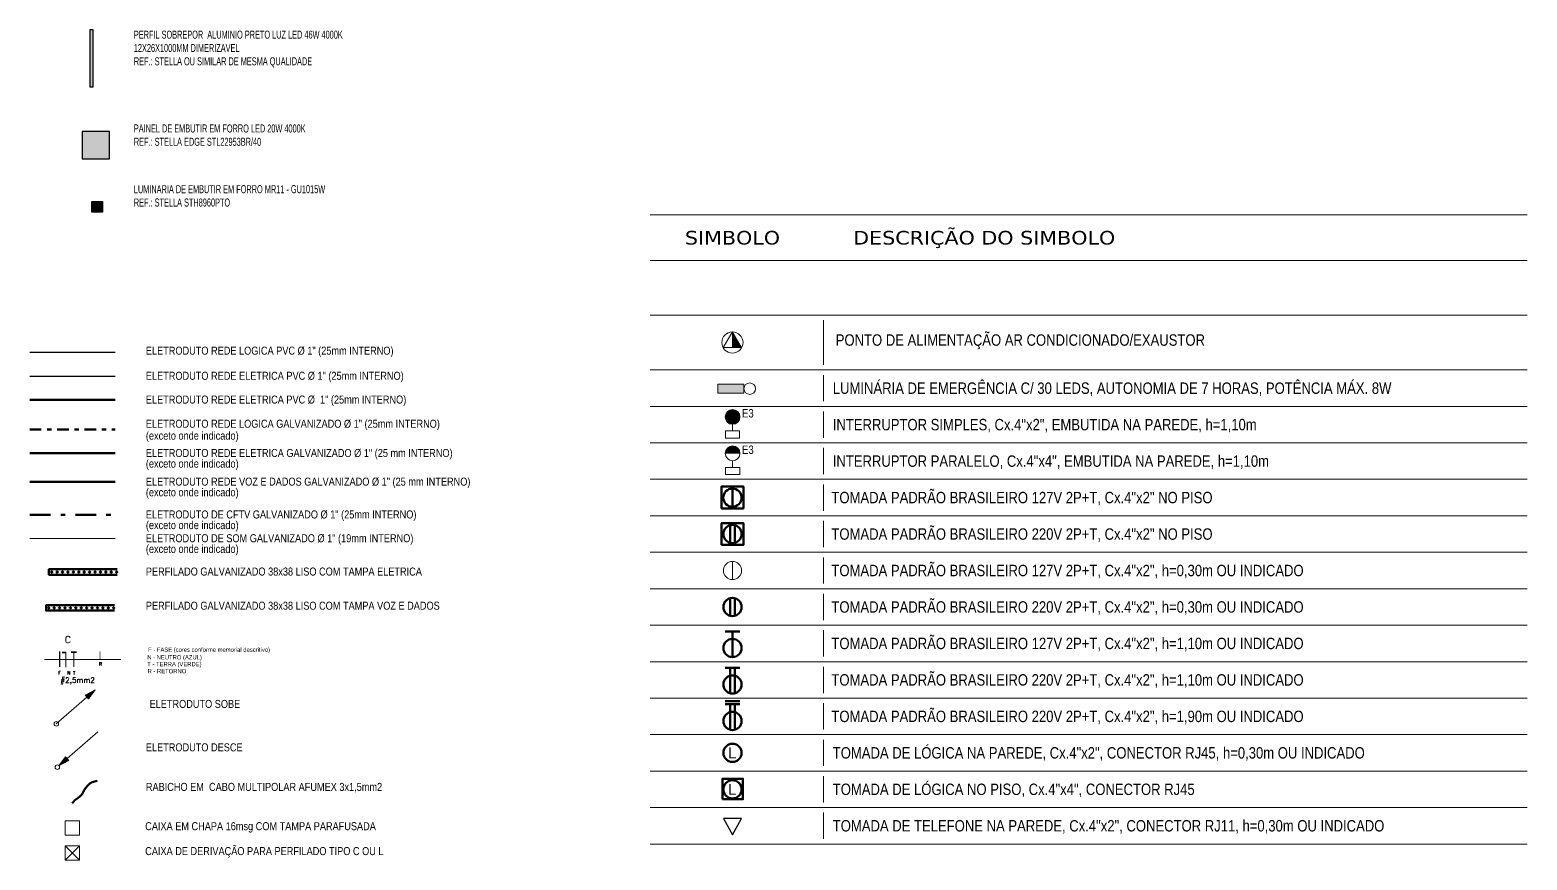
# Model space of a CAD drawing. Header units: millimetres. Extents: x 182 to 575, y -105 to 95.
# Drawn here: x 524.64 to 557.47, y 63.58 to 81.79 of the extents above; entities that cross this region are included whole.
import ezdxf
from ezdxf.enums import TextEntityAlignment as Align

# ---------------------------------------------------------------- set-up
doc = ezdxf.new("R2010")
doc.units = ezdxf.units.MM
doc.header["$MEASUREMENT"] = 0
for name, pattern in [('CONTINU', [0]), ('DASHDOT', [1, 0.5, -0.25, 0, -0.25]), ('DASHDOT2', [0.5, 0.25, -0.125, 0, -0.125])]:
    doc.linetypes.add(name, pattern=pattern)
for name, color, linetype, lineweight in [('1', 1, 'Continuous', 9), ('2', 2, 'Continuous', 20), ('252', 252, 'Continuous', 20), ('3', 3, 'Continuous', 20), ('auxiliar eletrica 252', 252, 'Continuous', 20), ('auxiliar eletrica am', 2, 'Continuous', 20), ('auxiliar eletrica vd', 3, 'Continuous', 20), ('COTAS', 1, 'Continuous', 13), ('eletroduto eletrica', 152, 'EL', 30), ('Eletroduto liso 25', 6, 'Continuous', 50), ('eletroduto rede lógica', 30, 'VD', 30), ('eletroduto som', 4, 'SS', 9), ('perfilado', 94, 'Continuous', 50), ('rabicho', 5, 'Continuous', 50), ('TEXTO ELETRICA', 2, 'Continuous', 20), ('Tomadas elétricas', 2, 'Continuous', 50)]:
    doc.layers.add(name, color=color, linetype=linetype, lineweight=lineweight)
for name, color, linetype in [('auxiliar eletrica', 1, 'Continuous'), ('EL-EQP-TEL', 144, 'Continuous'), ('EL-EQP-TOM', 10, 'Continuous'), ('eletrica', 200, 'Continuous'), ('LUMINOTECNICA', 170, 'Continuous'), ('MP-INC-LUMINARIA', 10, 'Continuous')]:
    doc.layers.add(name, color=color, linetype=linetype)
doc.styles.add('ISOCP2', font='isocp2.shx')
doc.styles.get("Standard").update_dxf_attribs({"font": 'romans.shx'})
doc.styles.add('TECNO', font='technic_.ttf', dxfattribs={"width": 0.7})
doc.styles.add('texto', font='romans.shx')
doc.styles.add('VERDANA', font='verdana.ttf')
doc.linetypes.add('CFTV', pattern='A,0.5,-0.2,["CFTV",Standard,S=0.1,R=0,X=-0.08,Y=-0.05],-0.42', length=1.12)
doc.linetypes.add('EL', pattern='A,0.5,-0.2,["EL",Standard,S=0.1,R=0,X=-0.08,Y=-0.05],-0.175', length=0.875)
doc.linetypes.add('SS', pattern='A,0.5,-0.2,["SS",Standard,S=0.1,R=0,X=-0.08,Y=-0.05],-0.2', length=0.9)
doc.linetypes.add('VD', pattern='A,0.5,-0.2,["VD",Standard,S=0.1,R=0,X=-0.08,Y=-0.05],-0.25', length=0.95)

# ---------------------------------------------------------------- blocks, each defined once
blk = doc.blocks.new('sobe')
at = {"layer": '252', "ltscale": 1.5}
blk.add_hatch(color=20, dxfattribs=at).paths.add_polyline_path([(22238.1, 19231.6), (22235.8, 19234.3), (22231.1, 19227.9)])
at = {"layer": '2', "color": 20}
blk.add_circle((22229.9, 19226.9), 1.59, dxfattribs=at)
at = {"layer": '3', "color": 20}
for p, q in [((22236.9, 19233), (22258.5, 19251.8)), ((22235.8, 19234.3), (22231.1, 19227.9)), ((22231.1, 19227.9), (22238.1, 19231.6)), ((22238.1, 19231.6), (22235.8, 19234.3))]:
    blk.add_line(p, q, dxfattribs=at)
blk = doc.blocks.new('desce')
at = {"layer": '252', "ltscale": 1.5}
blk.add_hatch(color=20, dxfattribs=at).paths.add_polyline_path([(22256.6, 19281.3), (22249.6, 19277.5), (22251.9, 19274.9)])
at = {"layer": '2', "color": 20}
blk.add_circle((22229.2, 19257.4), 1.59, dxfattribs=at)
at = {"layer": '3', "color": 20}
for p, q in [((22250.8, 19276.2), (22229.2, 19257.4)), ((22256.6, 19281.3), (22249.6, 19277.5)), ((22249.6, 19277.5), (22251.9, 19274.9)), ((22251.9, 19274.9), (22256.6, 19281.3))]:
    blk.add_line(p, q, dxfattribs=at)
blk = doc.blocks.new('EL-EQP-TOM-220-MEDIA')
at = {"layer": 'Tomadas elétricas', "color": 150}
blk.add_line((-7.52, -3.29), (-7.52, 3.29), dxfattribs=at)
at = {"layer": 'Tomadas elétricas', "color": 150, "ltscale": 0.3}
for p, q in [((3.98, 1.1), (-7.52, 1.1)), ((3.98, -1.09), (-7.52, -1.09))]:
    blk.add_line(p, q, dxfattribs=at)
blk.add_circle((0, 0), 4.13, dxfattribs=at)
blk = doc.blocks.new('EL-EQP-TOM-220-ALTA')
at = {"layer": 'Tomadas elétricas', "color": 150}
for p, q in [((-9, 3.29), (-9, -3.29)), ((-7.52, -3.29), (-7.52, 3.29)), ((-7.52, 1.1), (3.98, 1.1)), ((-7.52, -1.09), (3.98, -1.09))]:
    blk.add_line(p, q, dxfattribs=at)
at = {"layer": 'Tomadas elétricas', "color": 150, "ltscale": 0.3}
blk.add_circle((0, 0), 4.13, dxfattribs=at)
blk = doc.blocks.new('EL-EQP-TEL-BAIXA')
blk.add_lwpolyline([(-4.13, 0), (3.36, -4.13), (3.36, 4.13), (-4.13, 0)])
blk = doc.blocks.new('EL-EQP-TEL-DADOS-BAIXA')
at = {"layer": 'Tomadas elétricas', "color": 30, "ltscale": 0.3}
blk.add_circle((0, 0), 4.13, dxfattribs=at)
at = {"layer": 'Tomadas elétricas', "color": 30, "linetype": 'ByBlock', "ltscale": 2, "style": 'ISOCP2', "width": 1.25}
blk.add_text('L', height=5, dxfattribs=at).set_placement((0, 0, 0.17), align=Align.MIDDLE_CENTER)
blk = doc.blocks.new('LUMINÁRIA DE EMERGÊNCIA')
at = {"layer": '1', "ltscale": 0.5}
blk.add_hatch(color=10, dxfattribs=at).paths.add_polyline_path([(-0.0589, -0.0677), (-0.0118, -0.0677), (-0.0118, 0.0677), (-0.0589, 0.0677)])
at = {"layer": '1', "color": 10}
blk.add_lwpolyline([(-0.0589, 0.0677), (-0.0118, 0.0677), (-0.0118, -0.0677), (-0.0589, -0.0677)], close=True, dxfattribs=at)
blk.add_circle((-0.0353, 0.0977), 0.03, dxfattribs=at)
blk = doc.blocks.new('LUMINOSO')
at = {"layer": '252', "ltscale": 1.5}
blk.add_hatch(color=150, dxfattribs=at).paths.add_polyline_path([(23604.5, 19492.5), (23604.5, 19481.5), (23610.9, 19481.5)])
at = {"layer": '1', "color": 150, "linetype": 'Continuous'}
for p, q in [((23604.5, 19492.5), (23604.5, 19481.5)), ((23610.9, 19481.2), (23610.9, 19481.2))]:
    blk.add_line(p, q, dxfattribs=at)
at = {"layer": 'TEXTO ELETRICA', "color": 150, "ltscale": 10}
for p, q in [((23604.5, 19492.5), (23598.1, 19481.5)), ((23610.9, 19481.5), (23604.5, 19492.5)), ((23598.1, 19481.5), (23610.9, 19481.5))]:
    blk.add_line(p, q, dxfattribs=at)
blk.add_circle((23604.5, 19485.1), 7.45, dxfattribs=at)
blk = doc.blocks.new('EL-EQP-TOM-220-BAIXA')
at = {"layer": 'Tomadas elétricas', "color": 150}
for p, q in [((-3.98, 1.09), (3.98, 1.09)), ((-3.98, -1.1), (3.98, -1.1))]:
    blk.add_line(p, q, dxfattribs=at)
at = {"layer": 'Tomadas elétricas', "color": 150, "ltscale": 0.3}
blk.add_circle((0, 0), 4.13, dxfattribs=at)
blk = doc.blocks.new('127')
at = {"layer": 'Tomadas elétricas', "color": 82, "lineweight": 9, "ltscale": 0.3}
blk.add_line((-9048.2, 7415.7), (-9048.2, 7428.5), dxfattribs=at)
blk.add_circle((-9048.2, 7422.1), 6.4, dxfattribs=at)
blk = doc.blocks.new('tom 110')
at = {"layer": 'Tomadas elétricas', "color": 82}
blk.add_line((5671686.1, 6557447.6), (5671696.3, 6557447.6), dxfattribs=at)
at = {"layer": 'Tomadas elétricas', "color": 82, "ltscale": 0.3}
blk.add_line((5671691.2, 6557429.8), (5671691.2, 6557447.6), dxfattribs=at)
blk.add_circle((5671691.2, 6557436), 6.4, dxfattribs=at)
blk = doc.blocks.new('EL-EQP-TOM-220-PISO')
at = {"layer": 'Tomadas elétricas', "color": 150}
blk.add_lwpolyline([(-4.96, 4.96), (4.96, 4.96), (4.96, -4.96), (-4.96, -4.96)], close=True, dxfattribs=at)
for points in [[(-3.98, 1.09), (3.98, 1.09)], [(-3.98, -1.1), (3.98, -1.1)]]:
    blk.add_lwpolyline(points, dxfattribs=at)
at = {"layer": 'Tomadas elétricas', "color": 150, "ltscale": 0.3}
blk.add_circle((0, 0), 4.13, dxfattribs=at)
blk = doc.blocks.new('TOMADA PISO 127')
at = {"layer": 'Tomadas elétricas', "color": 82}
blk.add_lwpolyline([(48526.3, 19727.2), (48526.3, 19742.5), (48541.7, 19742.5), (48541.7, 19727.2)], close=True, dxfattribs=at)
blk.add_lwpolyline([(48534, 19728.4), (48534, 19741.2)], dxfattribs=at)
at = {"layer": 'Tomadas elétricas', "color": 82, "ltscale": 0.3}
blk.add_circle((48534, 19734.8), 6.4, dxfattribs=at)
blk = doc.blocks.new('INTERRUPTOR NOVO')
at = {"layer": 'auxiliar eletrica vd'}
for points in [[(5678418.5, 6557199.2), (5678419.8, 6557196.6), (5678422, 6557204.9)], [(5678418.5, 6557199.2), (5678422, 6557204.9), (5678420.6, 6557204.2)], [(5678418.5, 6557199.2), (5678420.6, 6557204.2), (5678419.5, 6557203.1)], [(5678418.5, 6557199.2), (5678419.5, 6557203.1), (5678418.8, 6557201.9)], [(5678418.5, 6557199.2), (5678418.8, 6557201.9), (5678418.7, 6557201.6)], [(5678418.5, 6557200.3), (5678418.7, 6557201.6), (5678418.6, 6557201.1)], [(5678418.5, 6557200.3), (5678418.5, 6557199.2), (5678418.7, 6557201.6)], [(5678418.5, 6557199.7), (5678418.5, 6557199.2), (5678418.5, 6557200.3)], [(5678418.5, 6557199.2), (5678418.8, 6557198.2), (5678419.8, 6557196.6)], [(5678418.5, 6557199.2), (5678418.6, 6557198.7), (5678418.8, 6557198.2)], [(5678418.8, 6557198.2), (5678418.9, 6557197.9), (5678419.2, 6557197.4)], [(5678418.8, 6557198.2), (5678419.2, 6557197.4), (5678419.8, 6557196.6)], [(5678419.2, 6557197.4), (5678419.5, 6557197), (5678419.8, 6557196.6)], [(5678419.5, 6557203.1), (5678420.6, 6557204.2), (5678420, 6557203.7)], [(5678419.8, 6557196.6), (5678422, 6557195.1), (5678422, 6557204.9)], [(5678419.8, 6557196.6), (5678420.4, 6557196), (5678422, 6557195.1)], [(5678419.8, 6557196.6), (5678420, 6557196.4), (5678420.4, 6557196)], [(5678420.6, 6557204.2), (5678422, 6557204.9), (5678421.1, 6557204.5)], [(5678422, 6557204.9), (5678424.2, 6557205.2), (5678423.1, 6557205.2)], [(5678422, 6557204.9), (5678425.2, 6557204.9), (5678424.2, 6557205.2)], [(5678422, 6557195.1), (5678425.2, 6557195.1), (5678422, 6557204.9)], [(5678422, 6557204.9), (5678425.2, 6557195.1), (5678425.2, 6557204.9)], [(5678425.2, 6557204.9), (5678426.7, 6557204.2), (5678426.2, 6557204.5)], [(5678425.2, 6557204.9), (5678426.9, 6557204), (5678426.7, 6557204.2)], [(5678425.2, 6557204.9), (5678427.5, 6557203.5), (5678426.9, 6557204)], [(5678425.2, 6557204.9), (5678425.2, 6557195.1), (5678427.5, 6557203.5)], [(5678425.2, 6557195.1), (5678428.8, 6557200.8), (5678427.5, 6557203.5)], [(5678425.2, 6557195.1), (5678426.7, 6557195.8), (5678428.8, 6557200.8)], [(5678426.7, 6557195.8), (5678427.8, 6557197), (5678428.8, 6557200.8)], [(5678426.7, 6557195.8), (5678427.3, 6557196.4), (5678427.8, 6557197)], [(5678426.7, 6557195.8), (5678426.9, 6557196), (5678427.3, 6557196.4)], [(5678427.3, 6557196.4), (5678427.5, 6557196.6), (5678427.8, 6557197)], [(5678427.5, 6557203.5), (5678428.5, 6557201.9), (5678428.1, 6557202.6)], [(5678427.5, 6557203.5), (5678428.8, 6557200.8), (5678428.5, 6557201.9)], [(5678427.8, 6557197), (5678428.5, 6557198.2), (5678428.8, 6557200.8)], [(5678427.8, 6557197), (5678428, 6557197.2), (5678428.5, 6557198.2)], [(5678428.5, 6557198.2), (5678428.6, 6557198.4), (5678428.8, 6557200.8)], [(5678428.6, 6557198.4), (5678428.8, 6557199.7), (5678428.8, 6557200.8)], [(5678428.6, 6557198.4), (5678428.7, 6557198.9), (5678428.8, 6557199.7)], [(5678428.7, 6557198.9), (5678428.8, 6557199.2), (5678428.8, 6557199.7)], [(5678420.4, 6557196), (5678420.6, 6557195.8), (5678422, 6557195.1)], [(5678420.6, 6557195.8), (5678421.1, 6557195.5), (5678422, 6557195.1)], [(5678421.1, 6557195.5), (5678421.3, 6557195.4), (5678422, 6557195.1)], [(5678421.3, 6557195.4), (5678421.5, 6557195.3), (5678422, 6557195.1)], [(5678422, 6557195.1), (5678422.6, 6557195), (5678423.1, 6557194.9)], [(5678422, 6557195.1), (5678423.1, 6557194.9), (5678425.2, 6557195.1)], [(5678423.1, 6557194.9), (5678424.2, 6557194.9), (5678425.2, 6557195.1)], [(5678423.1, 6557194.9), (5678423.4, 6557194.9), (5678423.9, 6557194.9)], [(5678424.2, 6557194.9), (5678424.7, 6557195), (5678425.2, 6557195.1)], [(5678425.2, 6557195.1), (5678426.2, 6557195.5), (5678426.7, 6557195.8)]]:
    blk.add_hatch(color=150, dxfattribs=at).paths.add_polyline_path(points, flags=0)
at = {"layer": 'auxiliar eletrica am', "ltscale": 1.8}
blk.add_lwpolyline([(5678418.6, 6557185.1), (5678428.6, 6557185.1), (5678428.6, 6557190.1), (5678418.6, 6557190.1)], close=True, dxfattribs=at)
at = {"layer": 'auxiliar eletrica vd', "color": 150}
blk.add_line((5678423.6, 6557190.1), (5678423.6, 6557195.5), dxfattribs=at)
blk.add_circle((5678423.6, 6557200), 5.18, dxfattribs=at)
for radius, start, end in [(5.18, 0, 180), (5.17, 180, 0)]:
    blk.add_arc((5678423.6, 6557200), radius, start, end, dxfattribs=at)
blk = doc.blocks.new('INT-4WAY')
at = {"layer": 'auxiliar eletrica vd'}
h = blk.add_hatch(color=150, dxfattribs=at)
h.dxf.hatch_style = 1
h.paths.add_polyline_path([(0.162, 0.466, 1), (-0.162, 0.466)])
at = {"layer": 'auxiliar eletrica am', "ltscale": 1.8}
blk.add_lwpolyline([(-0.156, 0), (0.156, 0), (0.156, 0.156), (-0.156, 0.156)], close=True, dxfattribs=at)
at = {"layer": 'auxiliar eletrica vd', "color": 150}
for p, q in [((-0.162, 0.466), (0.162, 0.466)), ((0, 0.156), (0, 0.304))]:
    blk.add_line(p, q, dxfattribs=at)
blk.add_circle((0, 0.466), 0.162, dxfattribs=at)
for start, end in [(0, 180), (180, 0)]:
    blk.add_arc((0, 0.466), 0.162, start, end, dxfattribs=at)
at = {"layer": 'auxiliar eletrica vd', "color": 20, "ltscale": 1.5, "style": 'TECNO'}
blk.add_text('E3', height=0.1828, dxfattribs=at).set_placement((0.207, 0.453))

msp = doc.modelspace()

# ---------------------------------------------------------------- hatches: boundary and pattern name
at = {"layer": 'LUMINOTECNICA', "ltscale": 0.8}
h = msp.add_hatch(color=161, dxfattribs=at)
h.dxf.hatch_style = 1
h.paths.add_polyline_path([(525.948, 80.545), (526.023, 80.545), (526.023, 81.793), (525.948, 81.793)])
h = msp.add_hatch(color=81, dxfattribs=at)
h.dxf.hatch_style = 1
h.paths.add_polyline_path([(525.781, 78.962), (526.381, 78.962), (526.381, 79.562), (525.781, 79.562)])
h = msp.add_hatch(color=31, dxfattribs=at)
h.dxf.hatch_style = 1
h.paths.add_polyline_path([(525.997, 78.026), (526.227, 78.026), (526.227, 77.796), (525.997, 77.796)])

# ---------------------------------------------------------------- linework, layer by layer
at = {"layer": '2', "lineweight": 9}
for p, q in [((557.471, 74.334), (538.242, 74.334)), ((538.242, 63.934), (557.471, 63.934))]:
    msp.add_line(p, q, dxfattribs=at)
for points in [[(557.471, 75.534), (538.242, 75.534)], [(557.471, 73.534), (538.242, 73.534)], [(557.471, 72.734), (538.242, 72.734)], [(557.471, 71.934), (538.242, 71.934)], [(538.242, 71.134), (557.471, 71.134)], [(538.242, 70.334), (557.471, 70.334)], [(538.242, 69.534), (557.471, 69.534)], [(538.242, 68.734), (557.471, 68.734)], [(538.242, 67.934), (557.471, 67.934)], [(538.242, 67.134), (557.471, 67.134)], [(538.242, 66.334), (557.471, 66.334)], [(557.471, 65.534), (538.242, 65.534)], [(557.471, 64.734), (538.242, 64.734)]]:
    msp.add_lwpolyline(points, dxfattribs=at)
at = {"layer": 'auxiliar eletrica am', "lineweight": 9}
for p, q in [((538.242, 77.734), (557.471, 77.734)), ((538.242, 76.734), (557.471, 76.734))]:
    msp.add_line(p, q, dxfattribs=at)
at = {"layer": 'auxiliar eletrica am', "color": 250, "lineweight": 9}
msp.add_line((557.471, 76.734), (538.242, 76.734), dxfattribs=at)
at = {"layer": 'auxiliar eletrica am', "color": 1, "lineweight": 9}
for p, q in [((542.044, 74.446), (542.044, 75.422)), ((542.044, 73.646), (542.044, 74.222)), ((542.044, 72.846), (542.044, 73.422)), ((542.044, 72.046), (542.044, 72.622)), ((542.044, 71.246), (542.044, 71.822)), ((542.044, 70.446), (542.044, 71.022)), ((542.044, 69.646), (542.044, 70.222)), ((542.044, 68.846), (542.044, 69.422)), ((542.044, 68.046), (542.044, 68.622)), ((542.044, 67.246), (542.044, 67.822)), ((542.044, 66.446), (542.044, 67.022)), ((542.044, 65.646), (542.044, 66.222)), ((542.044, 64.846), (542.044, 65.422)), ((542.044, 64.046), (542.044, 64.622))]:
    msp.add_line(p, q, dxfattribs=at)
at = {"layer": 'auxiliar eletrica am'}
msp.add_line((524.955, 67.985), (526.63, 67.985), dxfattribs=at)
at = {"layer": 'auxiliar eletrica vd'}
for p, q in [((525.724, 63.582), (525.412, 63.894)), ((525.724, 63.894), (525.412, 63.582))]:
    msp.add_line(p, q, dxfattribs=at)
for points in [[(525.412, 64.129), (525.724, 64.129), (525.724, 64.441), (525.412, 64.441)], [(525.412, 63.582), (525.724, 63.582), (525.724, 63.894), (525.412, 63.894)]]:
    msp.add_lwpolyline(points, close=True, dxfattribs=at)
at = {"layer": 'eletroduto eletrica', "linetype": 'EL', "ltscale": 2}
msp.add_line((524.636, 74.199), (526.508, 74.199), dxfattribs=at)
at = {"layer": 'Eletroduto liso 25', "linetype": 'CFTV', "ltscale": 2}
msp.add_line((524.636, 73.677), (526.508, 73.677), dxfattribs=at)
at = {"layer": 'Eletroduto liso 25', "linetype": 'DASHDOT2'}
msp.add_line((524.636, 73.027), (526.508, 73.027), dxfattribs=at)
at = {"layer": 'Eletroduto liso 25', "color": 152, "linetype": 'CONTINU'}
msp.add_line((524.636, 72.505), (526.508, 72.505), dxfattribs=at)
at = {"layer": 'Eletroduto liso 25', "color": 30, "linetype": 'CONTINU'}
msp.add_line((524.636, 71.877), (526.508, 71.877), dxfattribs=at)
at = {"layer": 'Eletroduto liso 25', "color": 20, "linetype": 'DASHDOT2', "ltscale": 1.8}
msp.add_line((524.636, 71.157), (526.508, 71.157), dxfattribs=at)
at = {"layer": 'eletroduto rede lógica', "linetype": 'VD', "ltscale": 2}
msp.add_line((524.636, 74.721), (526.508, 74.721), dxfattribs=at)
at = {"layer": 'eletroduto som', "ltscale": 1.8}
msp.add_line((524.636, 70.635), (526.508, 70.635), dxfattribs=at)
at = {"layer": 'LUMINOTECNICA', "ltscale": 0.8}
for points in [[(525.948, 80.545), (526.023, 80.545), (526.023, 81.793), (525.948, 81.793)], [(525.781, 78.962), (526.381, 78.962), (526.381, 79.562), (525.781, 79.562)], [(525.997, 78.026), (526.227, 78.026), (526.227, 77.796), (525.997, 77.796)]]:
    msp.add_lwpolyline(points, close=True, dxfattribs=at)
at = {"layer": 'perfilado', "color": 95}
msp.add_line((525.054, 69.842), (525.054, 69.96), dxfattribs=at)
msp.add_lwpolyline([(526.549, 69.842), (525.054, 69.842), (525.054, 69.96), (526.549, 69.96)], dxfattribs=at)
for points in [[(525.1, 69.901), (525.1, 69.901, -0.414214), (525.108, 69.909), (525.119, 69.909, -0.414214), (525.127, 69.901), (525.127, 69.901, -0.414214), (525.119, 69.893), (525.108, 69.893, -0.414214)], [(525.219, 69.901), (525.219, 69.901, -0.414214), (525.226, 69.909), (525.238, 69.909, -0.414214), (525.246, 69.901), (525.246, 69.901, -0.414214), (525.238, 69.893), (525.226, 69.893, -0.414214)], [(525.337, 69.901), (525.337, 69.901, -0.414214), (525.345, 69.909), (525.357, 69.909, -0.414214), (525.364, 69.901), (525.364, 69.901, -0.414214), (525.357, 69.893), (525.345, 69.893, -0.414214)], [(525.456, 69.901), (525.456, 69.901, -0.414214), (525.464, 69.909), (525.475, 69.909, -0.414214), (525.483, 69.901), (525.483, 69.901, -0.414214), (525.475, 69.893), (525.464, 69.893, -0.414214)], [(525.575, 69.901), (525.575, 69.901, -0.414214), (525.583, 69.909), (525.594, 69.909, -0.414214), (525.602, 69.901), (525.602, 69.901, -0.414214), (525.594, 69.893), (525.583, 69.893, -0.414214)], [(525.694, 69.901), (525.694, 69.901, -0.414214), (525.701, 69.909), (525.713, 69.909, -0.414214), (525.721, 69.901), (525.721, 69.901, -0.414214), (525.713, 69.893), (525.701, 69.893, -0.414214)], [(525.812, 69.901), (525.812, 69.901, -0.414214), (525.82, 69.909), (525.832, 69.909, -0.414214), (525.839, 69.901), (525.839, 69.901, -0.414214), (525.832, 69.893), (525.82, 69.893, -0.414214)], [(525.931, 69.901), (525.931, 69.901, -0.414214), (525.939, 69.909), (525.95, 69.909, -0.414214), (525.958, 69.901), (525.958, 69.901, -0.414214), (525.95, 69.893), (525.939, 69.893, -0.414214)], [(526.05, 69.901), (526.05, 69.901, -0.414214), (526.058, 69.909), (526.069, 69.909, -0.414214), (526.077, 69.901), (526.077, 69.901, -0.414214), (526.069, 69.893), (526.058, 69.893, -0.414214)], [(526.169, 69.901), (526.169, 69.901, -0.414214), (526.176, 69.909), (526.188, 69.909, -0.414214), (526.196, 69.901), (526.196, 69.901, -0.414214), (526.188, 69.893), (526.176, 69.893, -0.414214)], [(526.287, 69.901), (526.287, 69.901, -0.414214), (526.295, 69.909), (526.307, 69.909, -0.414214), (526.314, 69.901), (526.314, 69.901, -0.414214), (526.307, 69.893), (526.295, 69.893, -0.414214)], [(526.406, 69.901), (526.406, 69.901, -0.414214), (526.414, 69.909), (526.425, 69.909, -0.414214), (526.433, 69.901), (526.433, 69.901, -0.414214), (526.425, 69.893), (526.414, 69.893, -0.414214)], [(526.525, 69.901), (526.525, 69.901, -0.414214), (526.533, 69.909), (526.544, 69.909, -0.414214), (526.552, 69.901), (526.552, 69.901, -0.414214), (526.544, 69.893), (526.533, 69.893, -0.414214)]]:
    msp.add_lwpolyline(points, format="xyb", close=True, dxfattribs=at)
at = {"layer": 'perfilado', "color": 30}
msp.add_lwpolyline([(526.494, 69.054), (524.989, 69.054), (524.989, 69.173), (526.494, 69.173)], dxfattribs=at)
for points in [[(525.034, 69.113), (525.034, 69.113, -0.414214), (525.042, 69.121), (525.054, 69.121, -0.414214), (525.062, 69.113), (525.062, 69.113, -0.414214), (525.054, 69.105), (525.042, 69.105, -0.414214)], [(525.153, 69.113), (525.153, 69.113, -0.414214), (525.161, 69.121), (525.172, 69.121, -0.414214), (525.18, 69.113), (525.18, 69.113, -0.414214), (525.172, 69.105), (525.161, 69.105, -0.414214)], [(525.272, 69.113), (525.272, 69.113, -0.414214), (525.28, 69.121), (525.291, 69.121, -0.414214), (525.299, 69.113), (525.299, 69.113, -0.414214), (525.291, 69.105), (525.28, 69.105, -0.414214)], [(525.391, 69.113), (525.391, 69.113, -0.414214), (525.399, 69.121), (525.41, 69.121, -0.414214), (525.418, 69.113), (525.418, 69.113, -0.414214), (525.41, 69.105), (525.399, 69.105, -0.414214)], [(525.509, 69.113), (525.509, 69.113, -0.414214), (525.517, 69.121), (525.529, 69.121, -0.414214), (525.537, 69.113), (525.537, 69.113, -0.414214), (525.529, 69.105), (525.517, 69.105, -0.414214)], [(525.628, 69.113), (525.628, 69.113, -0.414214), (525.636, 69.121), (525.647, 69.121, -0.414214), (525.655, 69.113), (525.655, 69.113, -0.414214), (525.647, 69.105), (525.636, 69.105, -0.414214)], [(525.747, 69.113), (525.747, 69.113, -0.414214), (525.755, 69.121), (525.766, 69.121, -0.414214), (525.774, 69.113), (525.774, 69.113, -0.414214), (525.766, 69.105), (525.755, 69.105, -0.414214)], [(525.866, 69.113), (525.866, 69.113, -0.414214), (525.874, 69.121), (525.885, 69.121, -0.414214), (525.893, 69.113), (525.893, 69.113, -0.414214), (525.885, 69.105), (525.874, 69.105, -0.414214)], [(525.984, 69.113), (525.984, 69.113, -0.414214), (525.992, 69.121), (526.004, 69.121, -0.414214), (526.012, 69.113), (526.012, 69.113, -0.414214), (526.004, 69.105), (525.992, 69.105, -0.414214)], [(526.103, 69.113), (526.103, 69.113, -0.414214), (526.111, 69.121), (526.122, 69.121, -0.414214), (526.13, 69.113), (526.13, 69.113, -0.414214), (526.122, 69.105), (526.111, 69.105, -0.414214)], [(526.222, 69.113), (526.222, 69.113, -0.414214), (526.23, 69.121), (526.241, 69.121, -0.414214), (526.249, 69.113), (526.249, 69.113, -0.414214), (526.241, 69.105), (526.23, 69.105, -0.414214)], [(526.341, 69.113), (526.341, 69.113, -0.414214), (526.349, 69.121), (526.36, 69.121, -0.414214), (526.368, 69.113), (526.368, 69.113, -0.414214), (526.36, 69.105), (526.349, 69.105, -0.414214)], [(526.459, 69.113), (526.459, 69.113, -0.414214), (526.467, 69.121), (526.479, 69.121, -0.414214), (526.487, 69.113), (526.487, 69.113, -0.414214), (526.479, 69.105), (526.467, 69.105, -0.414214)]]:
    msp.add_lwpolyline(points, format="xyb", close=True, dxfattribs=at)
at = {"layer": 'rabicho', "linetype": 'Continuous'}
for p, q in [((525.779, 65.026), (525.747, 64.99)), ((525.802, 65.068), (525.779, 65.026)), ((525.835, 65.132), (525.802, 65.068)), ((525.889, 65.205), (525.835, 65.132)), ((525.926, 65.236), (525.889, 65.205)), ((525.952, 65.258), (525.926, 65.236)), ((526.004, 65.288), (525.952, 65.258)), ((526.111, 65.317), (526.004, 65.288)), ((525.593, 64.859), (525.561, 64.833)), ((525.624, 64.897), (525.593, 64.859)), ((525.646, 64.913), (525.624, 64.897)), ((525.721, 64.968), (525.646, 64.913)), ((525.747, 64.99), (525.721, 64.968))]:
    msp.add_line(p, q, dxfattribs=at)
at = {"layer": 'Tomadas elétricas', "color": 30, "ltscale": 1.8}
msp.add_lwpolyline([(539.824, 64.916), (540.274, 64.916), (540.274, 65.366), (539.824, 65.366)], close=True, dxfattribs=at)

# ---------------------------------------------------------------- block references
at = {"layer": 'auxiliar eletrica', "xscale": 0.03125, "yscale": 0.03125, "zscale": 0.03125}
for name, p in [('TOMADA PISO 127', (-976.644, -545.18)), ('127', (822.8, -162.007))]:
    msp.add_blockref(name, p, dxfattribs=at)
at = {"layer": 'auxiliar eletrica 252', "lineweight": 9, "xscale": 0.03125, "yscale": 0.03125, "zscale": 0.03125}
msp.add_blockref('LUMINOSO', (-197.598, -533.974), dxfattribs=at)
at = {"layer": 'auxiliar eletrica am', "xscale": 0.0311953125, "yscale": 0.0311953125, "zscale": 0.0311953125}
for name in ['desce', 'sobe']:
    msp.add_blockref(name, (-168.233, -534.171), dxfattribs=at)
at = {"layer": 'COTAS', "xscale": 0.03125, "yscale": 0.03125, "zscale": 0.03125}
msp.add_blockref('tom 110', (-176700.306, -204851.641), dxfattribs=at)
at = {"layer": 'EL-EQP-TEL', "lineweight": 9, "xscale": 0.04841882281737001, "yscale": 0.04841882281737001, "zscale": 0.04841882281737001}
for p in [(540.044, 65.934), (540.044, 65.134)]:
    msp.add_blockref('EL-EQP-TEL-DADOS-BAIXA', p, dxfattribs=at)
at = {"layer": 'EL-EQP-TEL', "lineweight": 9, "xscale": 0.04841882281737001, "yscale": 0.04841882281737001, "zscale": 0.04841882281737001, "rotation": 90}
msp.add_blockref('EL-EQP-TEL-BAIXA', (540.044, 64.334), dxfattribs=at)
at = {"layer": 'EL-EQP-TOM', "lineweight": 9, "xscale": 0.04841882281737001, "yscale": 0.04841882281737001, "zscale": 0.04841882281737001}
for name, p, rotation in [('EL-EQP-TOM-220-PISO', (540.044, 70.734), 90), ('EL-EQP-TOM-220-BAIXA', (540.044, 69.134), 90), ('EL-EQP-TOM-220-MEDIA', (540.044, 67.434), 270), ('EL-EQP-TOM-220-ALTA', (540.044, 66.634), 270)]:
    msp.add_blockref(name, p, dxfattribs=dict(at, rotation=rotation))
at = {"layer": 'eletrica'}
msp.add_blockref('INT-4WAY', (540.047, 72.039), dxfattribs=at)
at = {"layer": 'MP-INC-LUMINARIA', "lineweight": 9, "xscale": 4.212118659818468, "yscale": 4.212118659818468, "zscale": 4.212118659818468, "rotation": 270}
msp.add_blockref('LUMINÁRIA DE EMERGÊNCIA', (540.011, 73.774), dxfattribs=at)
at = {"layer": 'Tomadas elétricas', "color": 10, "xscale": 0.03125, "yscale": 0.03125, "zscale": 0.03125}
msp.add_blockref('INTERRUPTOR NOVO', (-176910.692, -204839.196), dxfattribs=at)

# ---------------------------------------------------------------- texts
at = {"layer": 'auxiliar eletrica vd', "color": 20, "ltscale": 1.5, "style": 'TECNO'}
msp.add_text('E3', height=0.1828, dxfattribs=at).set_placement((540.254, 73.292))
at = {"layer": 'TEXTO ELETRICA', "lineweight": 9, "ltscale": 10, "style": 'VERDANA', "width": 1.1}
for s, p in [('SIMBOLO', (540.044, 77.234)), ('DESCRIÇÃO DO SIMBOLO', (545.565, 77.234))]:
    msp.add_text(s, height=0.3, dxfattribs=at).set_placement(p, align=Align.MIDDLE_CENTER)
at = {"layer": 'TEXTO ELETRICA', "lineweight": 9, "style": 'TECNO'}
msp.add_text('PONTO DE ALIMENTAÇÃO AR CONDICIONADO/EXAUSTOR', height=0.25, dxfattribs=at).set_placement((542.309, 74.865))
at = {"layer": 'TEXTO ELETRICA'}
for s, height, style, p in [('ELETRODUTO REDE LOGICA PVC Ø 1" (25mm INTERNO)', 0.17547, 'TECNO', (527.179, 74.669)), ('ELETRODUTO REDE ELETRICA PVC Ø 1" (25mm INTERNO)', 0.17547, 'TECNO', (527.179, 74.118)), ('ELETRODUTO REDE ELETRICA PVC Ø  1" (25mm INTERNO)', 0.17547, 'TECNO', (527.179, 73.596)), ('ELETRODUTO REDE LOGICA GALVANIZADO Ø 1" (25mm INTERNO)', 0.17547, 'TECNO', (527.179, 73.066)), ('(exceto onde indicado)', 0.17547, 'TECNO', (527.179, 72.804)), ('ELETRODUTO REDE ELETRICA GALVANIZADO Ø 1" (25 mm INTERNO)', 0.17547, 'TECNO', (527.179, 72.424)), ('(exceto onde indicado)', 0.17547, 'TECNO', (527.179, 72.191)), ('ELETRODUTO REDE VOZ E DADOS GALVANIZADO Ø 1" (25 mm INTERNO)', 0.17547, 'TECNO', (527.179, 71.796)), ('(exceto onde indicado)', 0.17547, 'TECNO', (527.179, 71.562)), ('ELETRODUTO DE CFTV GALVANIZADO Ø 1" (25mm INTERNO)', 0.17547, 'TECNO', (527.179, 71.076)), ('(exceto onde indicado)', 0.17547, 'TECNO', (527.179, 70.842)), ('ELETRODUTO DE SOM GALVANIZADO Ø 1" (19mm INTERNO)', 0.17547, 'TECNO', (527.179, 70.554)), ('(exceto onde indicado)', 0.17547, 'TECNO', (527.179, 70.32)), ('PERFILADO GALVANIZADO 38x38 LISO COM TAMPA ELETRICA', 0.17547, 'TECNO', (527.179, 69.823)), ('PERFILADO GALVANIZADO 38x38 LISO COM TAMPA VOZ E DADOS', 0.17547, 'TECNO', (527.179, 69.074)), ('C', 0.147, 'texto', (525.402, 68.344)), ('ELETRODUTO SOBE', 0.17547, 'TECNO', (527.26, 66.919)), ('ELETRODUTO DESCE', 0.17547, 'TECNO', (527.179, 65.967)), ('RABICHO EM  CABO MULTIPOLAR AFUMEX 3x1,5mm2', 0.17547, 'TECNO', (527.179, 65.099)), ('CAIXA EM CHAPA 16msg COM TAMPA PARAFUSADA', 0.17547, 'TECNO', (527.164, 64.237)), ('CAIXA DE DERIVAÇÃO PARA PERFILADO TIPO C OU L', 0.17547, 'TECNO', (527.164, 63.691))]:
    msp.add_text(s, height=height, dxfattribs=dict(at, style=style)).set_placement(p)
at = {"layer": 'TEXTO ELETRICA', "lineweight": 9, "style": 'TECNO'}
for s, p in [('LUMINÁRIA DE EMERGÊNCIA C/ 30 LEDS, AUTONOMIA DE 7 HORAS, POTÊNCIA MÁX. 8W', (542.244, 73.934)), ('INTERRUPTOR SIMPLES, Cx.4"x2", EMBUTIDA NA PAREDE, h=1,10m', (542.244, 73.134)), ('INTERRUPTOR PARALELO, Cx.4"x4", EMBUTIDA NA PAREDE, h=1,10m', (542.244, 72.334)), ('TOMADA PADRÃO BRASILEIRO 127V 2P+T, Cx.4"x2" NO PISO', (542.214, 71.534)), ('TOMADA PADRÃO BRASILEIRO 220V 2P+T, Cx.4"x2" NO PISO', (542.214, 70.734)), ('TOMADA PADRÃO BRASILEIRO 127V 2P+T, Cx.4"x2", h=0,30m OU INDICADO', (542.214, 69.934)), ('TOMADA PADRÃO BRASILEIRO 220V 2P+T, Cx.4"x2", h=0,30m OU INDICADO', (542.214, 69.134)), ('TOMADA PADRÃO BRASILEIRO 127V 2P+T, Cx.4"x2", h=1,10m OU INDICADO', (542.214, 68.334)), ('TOMADA PADRÃO BRASILEIRO 220V 2P+T, Cx.4"x2", h=1,10m OU INDICADO', (542.214, 67.534)), ('TOMADA PADRÃO BRASILEIRO 220V 2P+T, Cx.4"x2", h=1,90m OU INDICADO', (542.214, 66.734)), ('TOMADA DE LÓGICA NA PAREDE, Cx.4"x2", CONECTOR RJ45, h=0,30m OU INDICADO', (542.244, 65.934)), ('TOMADA DE LÓGICA NO PISO, Cx.4"x4", CONECTOR RJ45', (542.244, 65.134)), ('TOMADA DE TELEFONE NA PAREDE, Cx.4"x2", CONECTOR RJ11, h=0,30m OU INDICADO', (542.244, 64.334))]:
    msp.add_text(s, height=0.25, dxfattribs=at).set_placement(p, align=Align.MIDDLE_LEFT)
at = {"layer": 'TEXTO ELETRICA', "linetype": 'CONTINU', "ltscale": 0.025, "style": 'TECNO'}
for s, width, p in [('I', 0.7, (525.29, 67.988)), ('T', 0.55, (525.6, 67.991))]:
    msp.add_text(s, height=0.344, dxfattribs=dict(at, width=width)).set_placement(p, align=Align.MIDDLE_CENTER)
at = {"layer": 'TEXTO ELETRICA', "linetype": 'CONTINU', "ltscale": 0.025, "style": 'TECNO', "width": 0.55}
msp.add_text('L', height=0.344, rotation=180, dxfattribs=at).set_placement((525.392, 67.985), align=Align.MIDDLE_CENTER)
at = {"layer": 'TEXTO ELETRICA', "linetype": 'CONTINU', "ltscale": 0.025, "style": 'TECNO'}
msp.add_text('I', height=0.172, dxfattribs=at).set_placement((526.144, 67.99))
at = {"layer": 'TEXTO ELETRICA', "linetype": 'Continuous', "style": 'TECNO'}
for s, p in [('N - NEUTRO (AZUL)', (527.21, 67.984)), ('F - FASE (cores conforme memorial descritivo)', (527.227, 68.15)), ('T - TERRA (VERDE)', (527.21, 67.833)), ('R - RETORNO ', (527.216, 67.68))]:
    msp.add_text(s, height=0.09359, dxfattribs=at).set_placement(p)
at = {"layer": 'TEXTO ELETRICA', "linetype": 'Continuous'}
for s, p in [('F', (525.255, 67.654)), ('N', (525.455, 67.655)), ('T', (525.585, 67.648)), ('R', (526.151, 67.849))]:
    msp.add_text(s, height=0.0702, dxfattribs=at).set_placement(p)
at = {"layer": 'TEXTO ELETRICA', "linetype": 'DASHDOT', "style": 'texto'}
msp.add_text('#2,5mm2', height=0.117, dxfattribs=at).set_placement((525.303, 67.471))
at = {"layer": 'TEXTO ELETRICA', "char_height": 0.17547, "width": 4.66943, "attachment_point": 1, "style": 'TECNO'}
for s, insert in [('PERFIL SOBREPOR  ALUMINIO PRETO LUZ LED 46W 4000K 12X26X1000MM DIMERIZAVEL\\PREF.: STELLA OU SIMILAR DE MESMA QUALIDADE', (526.915, 81.777)), ('PAINEL DE EMBUTIR EM FORRO LED 20W 4000K\\PREF.: STELLA EDGE STL22953BR/40', (526.915, 79.719)), ('LUMINARIA DE EMBUTIR EM FORRO MR11 - GU1015W\\PREF.: STELLA STH8960PTO', (526.915, 78.387))]:
    msp.add_mtext(s, dxfattribs=dict(at, insert=insert))

doc.saveas('drawing.dxf')
